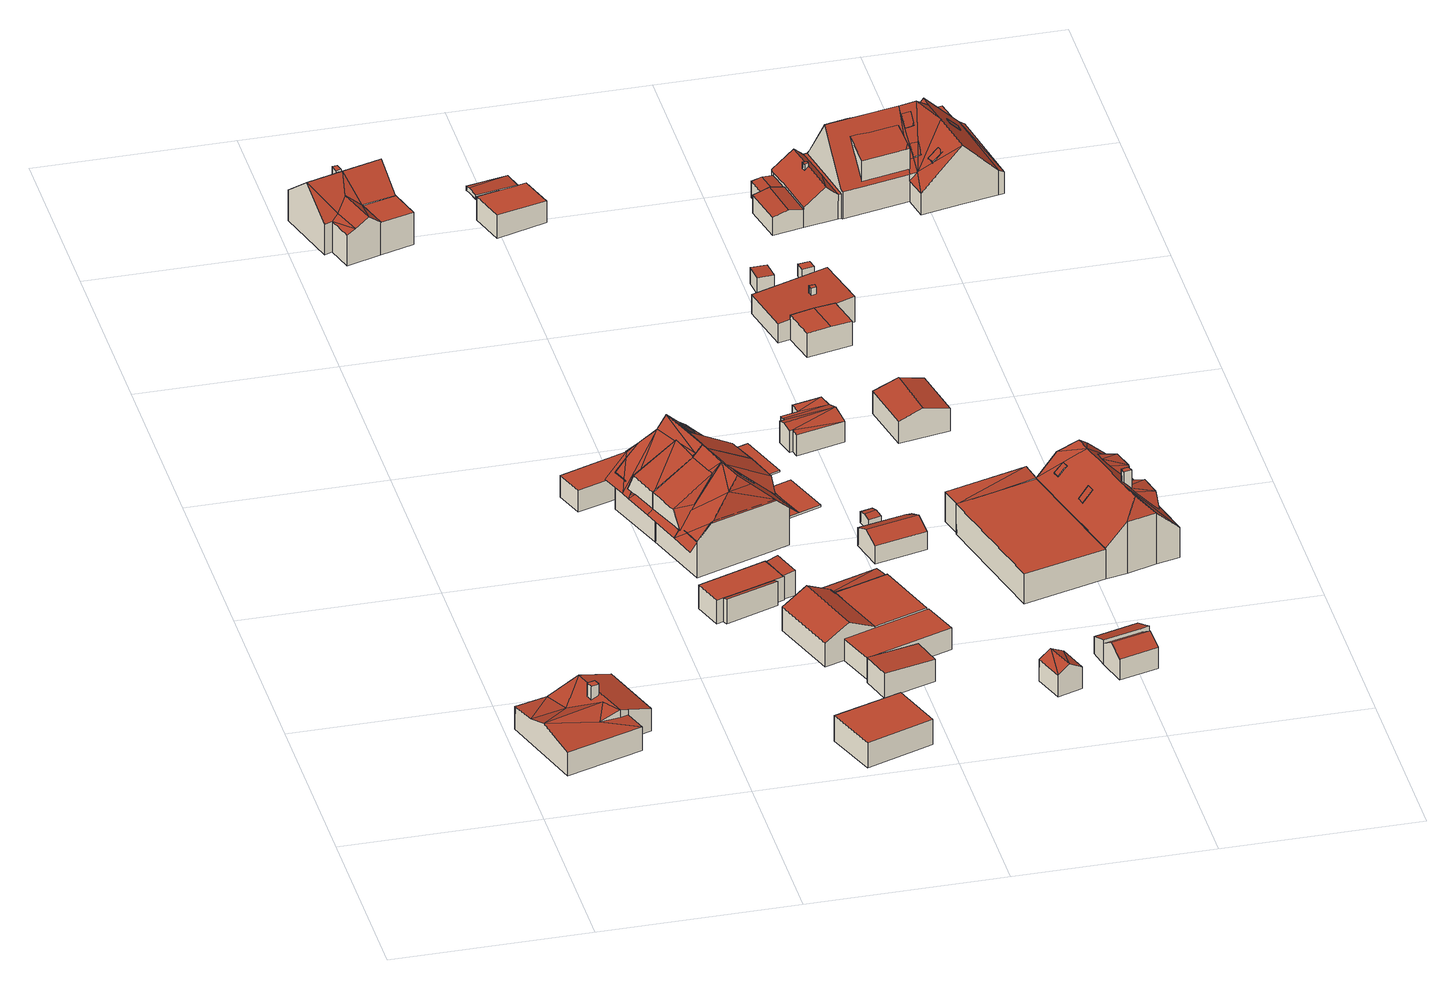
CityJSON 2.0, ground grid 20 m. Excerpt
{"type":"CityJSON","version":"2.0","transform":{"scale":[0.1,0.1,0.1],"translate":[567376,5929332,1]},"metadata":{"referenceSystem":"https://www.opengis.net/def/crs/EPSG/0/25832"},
"CityObjects":{
"building1":{"type":"Building","attributes":{"Grundfläche 2D":"93.919338","Grundhöhe NN":"1.488"},"children":["building1-1"],"geometry":[{"type":"Solid","lod":"3","boundaries":[[[[0,1,2,3,4]],[[5,6,1]],[[1,6,7,2]],[[8,9,5]],[[9,6,5]],[[10,6,9]],[[11,12,13,10]],[[10,13,7]],[[7,6,10]],[[13,12,14,15]],[[13,2,7]],[[15,2,13]],[[3,2,15,14]],[[0,4,16,17]],[[8,5,1,0,17,18]],[[11,10,9,8,18,19]],[[12,11,19,20]],[[14,12,20,21]],[[3,14,21,16,4]],[[20,19,18,17,16,21]]]],"semantics":{"surfaces":[{"type":"RoofSurface"},{"type":"WallSurface"},{"type":"GroundSurface"}],"values":[[0,0,0,0,0,0,0,0,0,0,0,1,1,1,1,1,1,1,1,2]]}}]},
"building1-1":{"type":"BuildingInstallation","parents":["building1"],"geometry":[{"type":"MultiSurface","lod":"3","boundaries":[[[22,23,24,25,26]],[[27,28,24,23]],[[28,29,30,26,25,24]],[[30,31,22,26]],[[23,22,31,27]]],"semantics":{"surfaces":[{"type":"RoofSurface"},{"type":"WallSurface"}],"values":[0,1,1,1,1]}}]},
"building2":{"type":"Building","attributes":{"Grundfläche 2D":"26.388284","Grundhöhe NN":"1.430"},"geometry":[{"type":"Solid","lod":"3","boundaries":[[[[32,33,34,35,36,37]],[[38,34,33,39]],[[40,41,37,36]],[[41,42,32,37]],[[42,43,33,32]],[[43,44,39,33]],[[44,45,38,39]],[[45,46,34,38]],[[46,47,35,34]],[[47,40,36,35]],[[47,46,45,44,43,42,41,40]]]],"semantics":{"surfaces":[{"type":"RoofSurface"},{"type":"WallSurface"},{"type":"GroundSurface"}],"values":[[0,0,1,1,1,1,1,1,1,1,2]]}}]},
"building3":{"type":"Building","attributes":{"Grundfläche 2D":"40.949561","Grundhöhe NN":"1.541"},"geometry":[{"type":"Solid","lod":"3","boundaries":[[[[48,49,50,51]],[[52,53,51,50]],[[53,54,48,51]],[[54,55,49,48]],[[55,52,50,49]],[[55,54,53,52]]]],"semantics":{"surfaces":[{"type":"RoofSurface"},{"type":"WallSurface"},{"type":"GroundSurface"}],"values":[[0,1,1,1,1,2]]}}]},
"building4":{"type":"Building","attributes":{"Grundfläche 2D":"2.823147","Grundhöhe NN":"1.304"},"geometry":[{"type":"Solid","lod":"3","boundaries":[[[[56,57,58,59]],[[60,61,59,58]],[[61,62,56,59]],[[62,63,57,56]],[[63,60,58,57]],[[63,62,61,60]]]],"semantics":{"surfaces":[{"type":"RoofSurface"},{"type":"WallSurface"},{"type":"GroundSurface"}],"values":[[0,1,1,1,1,2]]}}]},
"building5":{"type":"Building","attributes":{"Grundfläche 2D":"23.690572","Grundhöhe NN":"1.304"},"geometry":[{"type":"Solid","lod":"3","boundaries":[[[[64,65,66,67,68,69]],[[66,65,70,71]],[[67,66,71,72]],[[73,74,64,69,68,67,72,75]],[[65,64,74,70]],[[73,75,72,71,70,74]]]],"semantics":{"surfaces":[{"type":"RoofSurface"},{"type":"WallSurface"},{"type":"GroundSurface"}],"values":[[0,1,1,1,1,2]]}}]},
"building6":{"type":"Building","attributes":{"Grundfläche 2D":"73.688123","Grundhöhe NN":"1.492"},"children":["building6-1"],"geometry":[{"type":"Solid","lod":"3","boundaries":[[[[76,77,78,79]],[[80,81,76]],[[81,77,76]],[[81,82,83,77]],[[84,85,82]],[[85,83,82]],[[85,86,87,88]],[[85,88,83]],[[89,90,78,88,87]],[[88,78,77,83]],[[91,92,93,94,95]],[[93,92,96,97]],[[94,93,97,98]],[[76,79,99,100]],[[80,76,100,101]],[[82,81,80,101,96,92,84]],[[84,92,91,85]],[[91,95,86,85]],[[86,95,94,98,102,89,87]],[[90,89,102,103]],[[99,79,78,90,103]],[[97,96,101,100,99,103,102,98]]]],"semantics":{"surfaces":[{"type":"RoofSurface"},{"type":"WallSurface"},{"type":"GroundSurface"}],"values":[[0,0,0,0,0,0,0,0,0,0,0,1,1,1,1,1,1,1,1,1,1,2]]}}]},
"building6-1":{"type":"BuildingInstallation","parents":["building6"],"geometry":[{"type":"MultiSurface","lod":"3","boundaries":[[[104,105,106,107,108]],[[109,110,106,105,111]],[[108,107,106,110,112,113]],[[113,114,104,108]],[[114,111,105,104]]],"semantics":{"surfaces":[{"type":"RoofSurface"},{"type":"WallSurface"}],"values":[0,1,1,1,1]}}]},
"building7":{"type":"Building","attributes":{"Grundfläche 2D":"3.990996","Grundhöhe NN":"1.306"},"geometry":[{"type":"Solid","lod":"3","boundaries":[[[[115,116,69,68]],[[73,75,68,69]],[[75,117,115,68]],[[117,118,116,115]],[[118,73,69,116]],[[118,117,75,73]]]],"semantics":{"surfaces":[{"type":"RoofSurface"},{"type":"WallSurface"},{"type":"GroundSurface"}],"values":[[0,1,1,1,1,2]]}}]},
"building8":{"type":"Building","attributes":{"Grundfläche 2D":"70.184636","Grundhöhe NN":"1.649"},"children":["building8-1","building8-2"],"geometry":[{"type":"MultiSurface","lod":"3","boundaries":[[[119,120,121,122,123]],[[120,119,124,125]],[[126,127,124,119]],[[128,129,130,131]],[[132,122,121]],[[133,134,132]],[[123,122,132]],[[134,133,131,130]],[[135,136,137,134,130,138,139,140,141,142,143,144,145,146,147,148,149,150]],[[151,152,119,123,132,134]],[[151,153,135,154,155]],[[153,151,137,136,135]],[[134,137,151]],[[141,140,129]],[[130,129,140,139,138]],[[156,157,158,159]],[[151,160,152]],[[161,162,157,156]],[[151,155,154,163,164]],[[165,166,163,167,168]],[[164,166,165,168,169,151]],[[164,163,166]],[[126,160,151,169,168,157,162,127]],[[159,170,121,120,125]],[[119,152,160]],[[119,160,126]],[[127,162,161,156,159,125,124]],[[143,142,141,129,128,145,144]],[[145,128,131,171]],[[171,131,133,132,121,170,172,173]],[[174,175,176,177,178,179,171,173]],[[180,181,182,166,164,155,153,136,183,175,174,184]],[[170,185,186,169,165,182,181,172]],[[181,180,184,174,173,172]],[[170,159,158,157,156,185]],[[148,147,146,145,171,179,178,177,176,175,183,136,135,150,149]],[[135,153,155,154]],[[136,153,135]],[[164,163,154,155]],[[182,165,168,167,163,166]],[[186,162,157,168,169]],[[165,169,168]],[[185,156,157,162,186]]],"semantics":{"surfaces":[{"type":"RoofSurface"},{"type":"WallSurface"},{"type":"GroundSurface"}],"values":[0,0,0,0,0,0,0,0,0,0,0,0,0,0,0,0,0,0,0,0,0,0,0,1,1,1,1,1,1,1,1,1,1,2,0,0,0,0,0,0,0,0,0]}}]},
"building8-1":{"type":"BuildingInstallation","parents":["building8"],"geometry":[{"type":"MultiSurface","lod":"3","boundaries":[[[187,188,189,190]],[[190,189,191,192]],[[189,188,193,191]],[[187,190,192,194]],[[188,187,194,193]]],"semantics":{"surfaces":[{"type":"RoofSurface"},{"type":"WallSurface"}],"values":[0,1,1,1,1]}}]},
"building8-2":{"type":"BuildingInstallation","parents":["building8"],"geometry":[{"type":"MultiSurface","lod":"3","boundaries":[[[195,196,197,198]],[[195,198,199,200]],[[200,201,196,195]],[[197,196,201,202]],[[202,199,198,197]],[[199,202,201,200]]],"semantics":{"surfaces":[{"type":"RoofSurface"},{"type":"WallSurface"},{"type":"OuterCeilingSurface"}],"values":[0,1,1,1,1,2]}}]},
"building9":{"type":"Building","attributes":{"Grundfläche 2D":"74.530912","Grundhöhe NN":"1.612"},"children":["building9-1","building9-2"],"geometry":[{"type":"MultiSurface","lod":"3","boundaries":[[[203,204,205,206,207,121,125,208]],[[209,210,128,131,211]],[[212,205,213]],[[214,212,215,216]],[[217,159,158,218,219,220,221]],[[205,212,207,206]],[[219,222,223,224,225,226]],[[224,227,214,216,228,229,220,219,226,225]],[[230,231,230,232]],[[233,234,209,211,131,133,212,235,236,231,230,232,237,238,239,146,145,240,241]],[[207,212,133,121]],[[235,212,214]],[[216,215,204,229,228]],[[204,215,213,205]],[[210,209,234,233]],[[212,213,215]],[[230,231,214,227,224]],[[231,236,214]],[[214,236,235]],[[125,159,217,221,220,229,204,203,208]],[[170,159,125,121]],[[171,242,131,128,145]],[[241,240,145,128,210,233]],[[243,244,232,230,231,227,225,223,245,246]],[[171,247,248,234,249,250,251,232,244,173]],[[133,131,242,171,173,172,170,121]],[[223,226,252,228,253,254,255,170,172,245]],[[246,245,172,173,244,243]],[[170,255,218,158,159]],[[255,254,253,220,219,218,221]],[[218,255,221]],[[253,228,252,226,219,220]],[[224,227,231,230]],[[227,224,225]],[[247,171,145,146,239,238,237,232,230,232,251,250,249,234,248]]],"semantics":{"surfaces":[{"type":"RoofSurface"},{"type":"WallSurface"},{"type":"GroundSurface"}],"values":[0,0,0,0,0,0,0,0,0,0,0,0,0,0,0,0,0,0,0,1,1,1,1,1,1,1,1,2,0,0,0,0,0,0,0]}}]},
"building9-1":{"type":"BuildingInstallation","parents":["building9"],"geometry":[{"type":"MultiSurface","lod":"3","boundaries":[[[256,257,258,259]],[[259,258,260,261]],[[256,259,261,262]],[[257,256,262,263]],[[258,257,263,260]]],"semantics":{"surfaces":[{"type":"RoofSurface"},{"type":"WallSurface"}],"values":[0,1,1,1,1]}}]},
"building9-2":{"type":"BuildingInstallation","parents":["building9"],"geometry":[{"type":"MultiSurface","lod":"3","boundaries":[[[264,265,266,267]],[[267,268,269,264]],[[270,265,264,269]],[[266,265,270,271]],[[266,271,268,267]],[[268,271,270,269]]],"semantics":{"surfaces":[{"type":"RoofSurface"},{"type":"WallSurface"},{"type":"OuterCeilingSurface"}],"values":[0,1,1,1,1,2]}}]},
"building10":{"type":"Building","attributes":{"Grundfläche 2D":"17.745402","Grundhöhe NN":"1.473"},"geometry":[{"type":"Solid","lod":"3","boundaries":[[[[272,273,274,275]],[[276,277,275,274]],[[277,278,272,275]],[[278,279,273,272]],[[279,276,274,273]],[[279,278,277,276]]]],"semantics":{"surfaces":[{"type":"RoofSurface"},{"type":"WallSurface"},{"type":"GroundSurface"}],"values":[[0,1,1,1,1,2]]}}]},
"building11":{"type":"Building","attributes":{"Grundfläche 2D":"129.630249","Grundhöhe NN":"1.473"},"geometry":[{"type":"Solid","lod":"3","boundaries":[[[[280,281,282,283,284]],[[280,285,286,287,281]],[[288,289,290,291,292,293]],[[294,295,283,282]],[[296,297,298]],[[296,298,299]],[[296,299,300]],[[296,300,301]],[[302,285,280,284,296,301,303]],[[286,285,302,304]],[[290,282,281,287,286,304,305,291]],[[297,296,284,283,282,283]],[[306,289,288,307]],[[292,291,305,308]],[[293,292,308,309]],[[288,293,309,307]],[[282,290,289,294]],[[295,294,289,306,310,298]],[[295,298,297,283]],[[299,298,310,311]],[[300,299,311,312]],[[301,300,312,303]],[[311,310,306,307,309,308,305,304,302,303,312]]]],"semantics":{"surfaces":[{"type":"RoofSurface"},{"type":"WallSurface"},{"type":"GroundSurface"}],"values":[[0,0,0,0,0,0,0,0,1,1,1,1,1,1,1,1,1,1,1,1,1,1,2]]}}]},
"building12":{"type":"Building","attributes":{"Grundfläche 2D":"19.389723","Grundhöhe NN":"1.128"},"children":["building12-1"],"geometry":[{"type":"Solid","lod":"3","boundaries":[[[[313,314,315,316]],[[313,317,318,319,314]],[[315,314,319,320]],[[316,315,320,321]],[[318,317,313,316,321]],[[319,318,321,320]]]],"semantics":{"surfaces":[{"type":"RoofSurface"},{"type":"WallSurface"},{"type":"GroundSurface"}],"values":[[0,1,1,1,1,2]]}}]},
"building12-1":{"type":"BuildingInstallation","parents":["building12"],"geometry":[{"type":"MultiSurface","lod":"3","boundaries":[[[322,323,324,325,326]],[[327,323,322]],[[323,327,328,329,330,324]],[[324,330,317,331,326,325]],[[322,326,331,332,333]],[[328,327,322,333,332]],[[317,330,329,328,332,331]]],"semantics":{"surfaces":[{"type":"RoofSurface"},{"type":"WallSurface"},{"type":"OuterCeilingSurface"}],"values":[0,0,1,1,1,1,2]}}]},
"building13":{"type":"Building","attributes":{"Grundfläche 2D":"19.499285","Grundhöhe NN":"1.445"},"geometry":[{"type":"Solid","lod":"3","boundaries":[[[[334,335,336,337]],[[338,334,339]],[[340,335,334,338]],[[340,338,341]],[[337,336,342,343]],[[339,334,337,343,344]],[[338,339,344,345]],[[341,338,345,346]],[[340,341,346,347]],[[342,336,335,340,347]],[[342,347,346,345,344,343]]]],"semantics":{"surfaces":[{"type":"RoofSurface"},{"type":"WallSurface"},{"type":"GroundSurface"}],"values":[[0,0,0,0,1,1,1,1,1,1,2]]}}]},
"building14":{"type":"Building","attributes":{"Grundfläche 2D":"2.142984","Grundhöhe NN":"1.599"},"geometry":[{"type":"Solid","lod":"3","boundaries":[[[[348,349,350,351]],[[352,349,348,353]],[[351,350,354,355]],[[353,348,351,355,356]],[[352,353,356,357]],[[354,350,349,352,357]],[[356,355,354,357]]]],"semantics":{"surfaces":[{"type":"RoofSurface"},{"type":"WallSurface"},{"type":"GroundSurface"}],"values":[[0,0,1,1,1,1,2]]}}]},
"building15":{"type":"Building","attributes":{"Grundfläche 2D":"8.907548","Grundhöhe NN":"1.320"},"geometry":[{"type":"Solid","lod":"3","boundaries":[[[[358,359,360]],[[358,360,361]],[[362,361,363]],[[358,361,362]],[[360,359,364,365]],[[363,361,360,365,366]],[[362,363,366,367]],[[364,359,358,362,367]],[[366,365,364,367]]]],"semantics":{"surfaces":[{"type":"RoofSurface"},{"type":"WallSurface"},{"type":"GroundSurface"}],"values":[[0,0,0,0,1,1,1,1,2]]}}]},
"building16":{"type":"Building","attributes":{"Grundfläche 2D":"22.232365","Grundhöhe NN":"1.202"},"geometry":[{"type":"Solid","lod":"3","boundaries":[[[[368,369,370]],[[371,369,368]],[[372,373,370,374]],[[375,376,370,373]],[[377,368,370,376]],[[378,374,379]],[[380,372,374,378]],[[378,379,381]],[[379,374,370,369,382,383]],[[381,379,383,384]],[[378,381,384,385]],[[380,378,385,386]],[[373,372,380,386,387]],[[375,373,387,388]],[[377,376,375,388,389]],[[368,377,389,390]],[[371,368,390,391]],[[369,371,391,382]],[[384,383,382,391,390,389,388,387,386,385]]]],"semantics":{"surfaces":[{"type":"RoofSurface"},{"type":"WallSurface"},{"type":"GroundSurface"}],"values":[[0,0,0,0,0,0,0,0,1,1,1,1,1,1,1,1,1,1,2]]}}]},
"building17":{"type":"Building","attributes":{"Grundfläche 2D":"23.161296","Grundhöhe NN":"1.398"},"geometry":[{"type":"Solid","lod":"3","boundaries":[[[[392,393,394,395]],[[396,392,395,397]],[[398,399,400,401,402]],[[397,395,394,403,404]],[[393,392,396,405,406]],[[394,393,406,403]],[[407,402,401,400,396,397,404]],[[398,402,407,408]],[[399,398,408,409]],[[399,409,405,396,400]],[[409,408,407,404,403,406,405]]]],"semantics":{"surfaces":[{"type":"RoofSurface"},{"type":"WallSurface"},{"type":"GroundSurface"}],"values":[[0,0,0,1,1,1,1,1,1,1,2]]}}]},
"building18":{"type":"Building","attributes":{"Grundfläche 2D":"3.201523","Grundhöhe NN":"1.274"},"geometry":[{"type":"Solid","lod":"3","boundaries":[[[[410,411,412,413]],[[414,415,413,412]],[[415,416,410,413]],[[416,417,411,410]],[[417,414,412,411]],[[417,416,415,414]]]],"semantics":{"surfaces":[{"type":"RoofSurface"},{"type":"WallSurface"},{"type":"GroundSurface"}],"values":[[0,1,1,1,1,2]]}}]},
"building19":{"type":"Building","attributes":{"Grundfläche 2D":"30.496689","Grundhöhe NN":"1.266"},"geometry":[{"type":"Solid","lod":"3","boundaries":[[[[418,419,420,421]],[[422,419,418,423]],[[421,420,424,425]],[[423,418,421,425,426]],[[422,423,426,427]],[[424,420,419,422,427]],[[425,424,427,426]]]],"semantics":{"surfaces":[{"type":"RoofSurface"},{"type":"WallSurface"},{"type":"GroundSurface"}],"values":[[0,0,1,1,1,1,2]]}}]},
"building20":{"type":"Building","attributes":{"Grundfläche 2D":"61.280683","Grundhöhe NN":"1.120"},"children":["building20-1"],"geometry":[{"type":"Solid","lod":"3","boundaries":[[[[428,429,430,431,432,433]],[[434,435,436,437]],[[438,435,434,439]],[[433,432,440,441]],[[428,433,441,442]],[[428,442,443,429]],[[430,444,445,431]],[[432,431,445,440]],[[436,429,443,446,437]],[[439,434,437,446,447]],[[439,447,444,430,438]],[[436,435,438,430,429]],[[441,440,445,444,447,446,443,442]]]],"semantics":{"surfaces":[{"type":"RoofSurface"},{"type":"WallSurface"},{"type":"GroundSurface"}],"values":[[0,0,0,1,1,1,1,1,1,1,1,1,2]]}}]},
"building20-1":{"type":"BuildingInstallation","parents":["building20"],"geometry":[{"type":"MultiSurface","lod":"3","boundaries":[[[448,449,450,451]],[[451,450,452,453]],[[448,451,453,454]],[[449,448,454,455]],[[450,449,455,452]]],"semantics":{"surfaces":[{"type":"RoofSurface"},{"type":"WallSurface"}],"values":[0,1,1,1,1]}}]},
"building21":{"type":"Building","attributes":{"Grundfläche 2D":"246.408663","Grundhöhe NN":"1.101"},"children":["building21-1","building21-2","building21-3","building21-4","building21-5"],"geometry":[{"type":"Solid","lod":"3","boundaries":[[[[456,457,458,459,460,461,462]],[[463,460,464]],[[460,463,465,462,461]],[[466,462,465]],[[467,462,466]],[[468,462,467]],[[464,459,458]],[[460,459,464]],[[468,467,466]],[[456,462,468]],[[469,470,471,472,473]],[[470,456,474,475]],[[476,475,474]],[[471,470,475,477,478]],[[472,471,478,479]],[[473,472,479,480]],[[457,473,480,481,458]],[[464,458,481,482]],[[463,464,482,483]],[[465,463,483,484]],[[466,465,484,485]],[[468,466,485,486]],[[468,486,487,469,456]],[[456,469,473,457]],[[456,469,487,488,474]],[[476,474,488,489]],[[475,476,489,477]],[[469,456,470]],[[481,480,479,478,477,489,488,487,486,485,484,483,482]]]],"semantics":{"surfaces":[{"type":"RoofSurface"},{"type":"WallSurface"},{"type":"GroundSurface"}],"values":[[0,0,0,0,0,0,0,0,0,0,0,0,0,1,1,1,1,1,1,1,1,1,1,1,1,1,1,1,2]]}}]},
"building21-1":{"type":"BuildingInstallation","parents":["building21"],"geometry":[{"type":"MultiSurface","lod":"3","boundaries":[[[490,491,492]],[[490,492,493]],[[490,494,491]],[[491,494,495]],[[492,496,497,493]],[[496,492,491,495,498,499]]],"semantics":{"surfaces":[{"type":"RoofSurface"},{"type":"WallSurface"}],"values":[0,0,0,0,0,1]}}]},
"building21-2":{"type":"BuildingInstallation","parents":["building21"],"geometry":[{"type":"MultiSurface","lod":"3","boundaries":[[[500,501,502,503]],[[503,502,504,505]],[[500,503,505,506]],[[501,500,506,507]],[[502,501,507,504]]],"semantics":{"surfaces":[{"type":"RoofSurface"},{"type":"WallSurface"}],"values":[0,1,1,1,1]}}]},
"building21-3":{"type":"BuildingInstallation","parents":["building21"],"geometry":[{"type":"MultiSurface","lod":"3","boundaries":[[[508,509,510,511,512,513]],[[514,515,508,513]],[[516,517,511,510]],[[517,518,514,513,512,511]],[[515,519,516,510,509,508]]],"semantics":{"surfaces":[{"type":"RoofSurface"},{"type":"WallSurface"}],"values":[0,1,1,1,1]}}]},
"building21-4":{"type":"BuildingInstallation","parents":["building21"],"geometry":[{"type":"MultiSurface","lod":"3","boundaries":[[[520,521,522,523,524]],[[525,522,521,526,527]],[[528,529,523,522,525]],[[524,523,529,530]],[[531,526,521,520,524,530,532]]],"semantics":{"surfaces":[{"type":"RoofSurface"},{"type":"WallSurface"}],"values":[0,1,1,1,1]}}]},
"building21-5":{"type":"BuildingInstallation","parents":["building21"],"geometry":[{"type":"MultiSurface","lod":"3","boundaries":[[[531,533,534,535,527,526]],[[533,536,534]],[[527,535,537,528,525]],[[538,534,536,539]],[[535,540,541,537]],[[538,542,534]],[[540,535,534,542,543]]],"semantics":{"surfaces":[{"type":"RoofSurface"},{"type":"WallSurface"}],"values":[0,0,0,0,0,1,1]}}]},
"building22":{"type":"Building","attributes":{"Grundfläche 2D":"1.291875","Grundhöhe NN":"1.399"},"geometry":[{"type":"Solid","lod":"3","boundaries":[[[[544,545,546,547]],[[548,549,547,546]],[[549,550,544,547]],[[550,551,545,544]],[[551,548,546,545]],[[551,550,549,548]]]],"semantics":{"surfaces":[{"type":"RoofSurface"},{"type":"WallSurface"},{"type":"GroundSurface"}],"values":[[0,1,1,1,1,2]]}}]},
"building23":{"type":"Building","attributes":{"Grundfläche 2D":"182.751987","Grundhöhe NN":"1.404"},"children":["building23-1","building23-2","building23-3","building23-4","building23-5","building23-6","building23-7","building23-8","building23-9","building23-10"],"geometry":[{"type":"Solid","lod":"3","boundaries":[[[[552,553,554]],[[555,556,557,558,559,554,553,560]],[[561,562,563,564,565,566,558,557,556,555,567,568,569,570,571,572,573]],[[574,569,575,576,577,578,579,580,581]],[[579,578,568,582,564,563]],[[575,569,568,578,577,576]],[[581,580,579,583,574]],[[584,585,586]],[[587,588,569,586,585]],[[586,569,574,589]],[[590,591,572,571,570,569,588,587,585,592,593,594]],[[595,579,596,597]],[[579,598,596]],[[597,599,600,601,602,589,583]],[[597,583,579,595]],[[603,600,599]],[[604,600,603]],[[583,589,574]],[[586,589,602]],[[605,606,607,608,609,610,611,612]],[[613,614,615,605,612,611]],[[616,617,613,611]],[[614,613,617,618,590,619,620]],[[621,622,623,624]],[[625,621,624,626]],[[627,628,629,630]],[[631,627,630,632,633]],[[579,563,598]],[[564,582,552,554,559,566,565]],[[568,552,582]],[[568,553,552]],[[568,567,555,560,553]],[[559,558,566]],[[598,563,562,561,634,635]],[[596,598,635,636]],[[637,599,597,596,636,638]],[[603,599,637,639]],[[604,603,639,640]],[[604,640,641,642,643,644,645,602,601,600]],[[646,586,602,645,644,643,647,648]],[[584,586,646,648,647,649,650]],[[594,593,592,585,584,650,649,651,652]],[[573,572,591,590,618,653,634,561]],[[590,594,652,654,619]],[[620,619,654,655]],[[618,617,656,653]],[[605,615,614,620,655,657,606]],[[622,658,659,629,628,610,609,608,607,606,657,660,623]],[[616,611,610,628,661,656,617]],[[626,624,623,660,662]],[[625,626,662,663]],[[622,621,625,663,658]],[[633,632,630,629,659,664]],[[631,633,664,665]],[[628,627,631,665,661]],[[652,651,649,647,643,642,641,640,639,637,638,636,635,634,653,656,661,665,664,659,658,663,662,660,657,655,654]]]],"semantics":{"surfaces":[{"type":"RoofSurface"},{"type":"WallSurface"},{"type":"GroundSurface"}],"values":[[0,0,0,0,0,0,0,0,0,0,0,0,0,0,0,0,0,0,0,0,0,0,0,0,0,0,0,1,1,1,1,1,1,1,1,1,1,1,1,1,1,1,1,1,1,1,1,1,1,1,1,1,1,1,1,2]]}}]},
"building23-1":{"type":"BuildingInstallation","parents":["building23"],"geometry":[{"type":"MultiSurface","lod":"3","boundaries":[[[666,667,668,669,670]],[[671,666,670,576]],[[668,667,672,575]],[[671,672,667,666]],[[668,575,576,670,669]]],"semantics":{"surfaces":[{"type":"RoofSurface"},{"type":"WallSurface"}],"values":[0,1,1,1,1]}}]},
"building23-2":{"type":"BuildingInstallation","parents":["building23"],"geometry":[{"type":"MultiSurface","lod":"3","boundaries":[[[673,674,675,676]],[[677,674,673,678,679,595]],[[675,674,677,680]],[[676,675,680,681]],[[679,678,673,676,681,595]]],"semantics":{"surfaces":[{"type":"RoofSurface"},{"type":"WallSurface"}],"values":[0,1,1,1,1]}}]},
"building23-3":{"type":"BuildingInstallation","parents":["building23"],"geometry":[{"type":"MultiSurface","lod":"3","boundaries":[[[682,683,684,685]],[[685,684,587,686]],[[588,587,684,683]],[[686,687,682,685]],[[683,682,687,588]]],"semantics":{"surfaces":[{"type":"RoofSurface"},{"type":"WallSurface"}],"values":[0,1,1,1,1]}}]},
"building23-4":{"type":"BuildingInstallation","parents":["building23"],"geometry":[{"type":"MultiSurface","lod":"3","boundaries":[[[688,689,690,691,692,693]],[[694,695,696,693,692,691]],[[688,693,696,697]],[[697,698,689,688]],[[691,690,689,698,699,694]]],"semantics":{"surfaces":[{"type":"RoofSurface"},{"type":"WallSurface"}],"values":[0,1,1,1,1]}}]},
"building23-5":{"type":"BuildingInstallation","parents":["building23"],"geometry":[{"type":"MultiSurface","lod":"3","boundaries":[[[700,701,702,703,704,705]],[[706,707,708,705,704,703]],[[709,702,701,700,710,711]],[[700,705,708,710]],[[709,706,703,702]]],"semantics":{"surfaces":[{"type":"RoofSurface"},{"type":"WallSurface"}],"values":[0,1,1,1,1]}}]},
"building23-6":{"type":"BuildingInstallation","parents":["building23"],"geometry":[{"type":"MultiSurface","lod":"3","boundaries":[[[712,713,714,715,716]],[[717,718,713,712]],[[718,719,714,713]],[[720,715,714,719]],[[720,612,717,712,716,715]]],"semantics":{"surfaces":[{"type":"RoofSurface"},{"type":"WallSurface"}],"values":[0,1,1,1,1]}}]},
"building23-7":{"type":"BuildingInstallation","parents":["building23"],"geometry":[{"type":"MultiSurface","lod":"3","boundaries":[[[721,722,723,724,725,726]],[[727,728,726,725]],[[729,730,723,722,721]],[[725,724,723,730,731,727]],[[728,729,721,726]]],"semantics":{"surfaces":[{"type":"RoofSurface"},{"type":"WallSurface"}],"values":[0,1,1,1,1]}}]},
"building23-8":{"type":"BuildingInstallation","parents":["building23"],"geometry":[{"type":"MultiSurface","lod":"3","boundaries":[[[732,733,734,735,736,737]],[[735,734,738,739]],[[740,737,736,735,739,741]],[[732,737,740,742]],[[738,734,733,732,742,743]]],"semantics":{"surfaces":[{"type":"RoofSurface"},{"type":"WallSurface"}],"values":[0,1,1,1,1]}}]},
"building23-9":{"type":"BuildingInstallation","parents":["building23"],"geometry":[{"type":"MultiSurface","lod":"3","boundaries":[[[744,745,746,747]],[[748,744,747,749]],[[577,578,746,745]],[[750,749,747,746,578,580]],[[750,751,748,749]],[[751,581,577,745,744,748]]],"semantics":{"surfaces":[{"type":"RoofSurface"},{"type":"WallSurface"}],"values":[0,0,1,1,1,1]}}]},
"building23-10":{"type":"BuildingInstallation","parents":["building23"],"geometry":[{"type":"MultiSurface","lod":"3","boundaries":[[[752,753,754,592,584,646,645]],[[753,752,755,756]],[[754,753,756,757]],[[592,754,757,758]],[[645,644,755,752]],[[592,758,650,584]],[[650,758,757,756,755,644,648]]],"semantics":{"surfaces":[{"type":"RoofSurface"},{"type":"WallSurface"},{"type":"OuterCeilingSurface"}],"values":[0,1,1,1,1,1,2]}}]}
},
"vertices":[
[110,184,30],[76,173,41],[99,105,41],[108,109,38],[132,117,30],[43,162,29],[55,136,31],[87,124,40],[9,151,30],[18,125,31],[25,103,39],[38,61,31],[116,87,31],[78,99,35],[108,109,32],[99,105,33],[132,117,5],[110,184,5],[9,151,5],[38,61,5],[116,87,5],[108,109,5],
[84,142,53],[76,140,53],[78,133,53],[85,135,53],[86,136,53],[76,140,38],[78,133,38],[85,135,40],[86,136,41],[84,142,41],
[226,523,29],[225,526,29],[217,550,29],[216,553,29],[146,529,28],[156,500,28],[230,555,29],[238,530,29],[146,529,4],[156,500,4],[226,523,4],[225,526,4],[238,530,4],[230,555,4],[217,550,4],[216,553,4],
[382,32,33],[364,84,33],[294,60,33],[313,7,33],[294,60,5],[313,7,5],[382,32,5],[364,84,5],
[245,282,30],[299,301,30],[297,305,29],[243,287,29],[297,305,3],[243,287,3],[245,282,3],[299,301,3],
[296,339,29],[226,314,29],[236,284,29],[307,309,29],[306,310,29],[297,338,29],[226,314,3],[236,284,3],[307,309,3],[297,338,3],[296,339,3],[306,310,3],
[39,987,39],[46,993,43],[22,1016,67],[31,984,39],[47,960,39],[56,963,43],[70,967,52],[57,1008,52],[82,971,42],[72,1003,42],[106,1012,42],[99,1038,67],[59,1027,67],[89,1072,39],[12,1049,39],[72,1003,41],[82,971,41],[116,981,41],[106,1015,41],[106,1012,41],[82,971,5],[116,981,5],[106,1015,5],[31,984,5],[39,987,5],[47,960,5],[89,1072,5],[12,1049,5],
[56,1036,68],[51,1035,68],[53,1027,68],[57,1028,68],[58,1028,68],[52,1030,63],[53,1027,66],[51,1035,59],[57,1028,66],[58,1028,66],[56,1036,59],
[319,314,31],[309,343,31],[319,314,3],[309,343,3],
[244,474,87],[213,430,64],[252,443,86],[252,445,86],[246,466,87],[199,460,63],[210,429,62],[196,469,44],[196,469,43],[314,465,61],[303,495,61],[257,479,91],[267,448,91],[255,444,89],[262,447,96],[242,505,96],[272,529,61],[264,520,72],[254,509,84],[259,480,88],[289,499,55],[292,501,52],[299,505,44],[302,498,44],[303,495,44],[304,492,44],[314,465,44],[319,466,39],[308,497,39],[305,507,39],[295,534,39],[273,526,61],[232,501,84],[243,474,86],[254,516,71],[203,505,61],[216,503,71],[200,457,44],[194,458,39],[205,427,39],[210,429,44],[205,470,51],[199,460,43],[198,463,43],[203,503,61],[214,502,70],[195,481,47],[201,498,58],[181,496,39],[191,469,39],[197,474,46],[213,430,47],[310,463,48],[213,430,6],[310,463,6],[287,528,6],[287,528,48],[292,515,48],[294,507,48],[297,499,48],[301,488,48],[214,502,6],[190,494,6],[190,494,47],[277,524,59],[216,503,6],[203,456,46],[200,465,46],
[268,494,77],[266,502,77],[253,498,89],[256,489,89],[253,498,88],[256,489,88],[266,502,76],[268,494,76],
[307,470,31],[346,484,31],[328,536,31],[289,523,31],[289,523,29],[307,470,29],[346,484,29],[328,536,29],
[220,400,62],[222,397,62],[263,411,86],[262,415,86],[261,417,86],[214,419,62],[277,416,91],[325,432,61],[273,430,91],[273,414,96],[243,398,64],[271,380,84],[243,398,63],[239,395,59],[214,419,44],[216,395,38],[220,384,38],[225,387,44],[222,397,44],[229,358,37],[236,361,46],[251,366,61],[250,366,61],[231,378,46],[253,367,63],[227,387,46],[226,386,44],[320,390,61],[319,390,62],[333,395,48],[327,425,44],[323,424,48],[282,388,96],[295,388,84],[343,398,39],[333,425,39],[330,434,39],[324,436,44],[325,432,44],[273,450,85],[320,390,6],[333,395,6],[236,361,6],[319,390,6],[319,437,48],[321,431,48],[323,423,48],[325,418,48],[328,411,48],[229,383,46],[227,388,46],[224,397,46],[222,402,46],
[302,405,74],[298,414,74],[283,409,89],[287,400,89],[283,409,88],[287,400,88],[302,405,73],[298,414,73],
[330,403,31],[369,417,31],[352,466,31],[314,452,31],[313,452,29],[330,403,29],[369,417,29],[352,466,29],
[410,136,30],[401,166,30],[348,150,33],[357,119,33],[348,150,5],[357,119,5],[410,136,5],[401,166,5],
[318,265,45],[342,194,45],[368,203,31],[346,268,31],[343,274,31],[292,256,31],[316,185,31],[336,192,42],[425,223,29],[423,222,29],[368,203,29],[336,192,29],[349,155,29],[438,186,29],[423,222,31],[401,287,31],[343,274,27],[346,268,28],[401,287,29],[395,305,27],[335,285,26],[339,273,27],[292,256,5],[339,273,5],[316,185,5],[336,192,5],[423,222,5],[425,223,5],[349,155,5],[438,186,5],[401,287,5],[395,305,5],[335,285,5],
[185,1014,27],[196,979,27],[247,994,25],[236,1029,25],[185,1014,24],[185,1014,1],[196,979,1],[247,994,1],[236,1029,1],
[222,1044,26],[181,1027,29],[184,1014,29],[185,1014,29],[227,1026,26],[179,1031,29],[179,1031,24],[181,1027,24],[184,1014,24],[227,1026,24],[222,1044,24],[222,1044,25],
[453,377,32],[400,365,32],[404,347,24],[457,360,24],[445,391,25],[450,392,25],[396,382,24],[445,393,24],[404,347,4],[457,360,4],[450,392,4],[445,391,4],[445,393,4],[396,382,4],
[421,413,20],[409,409,20],[411,401,18],[424,405,18],[407,417,18],[419,420,18],[411,401,6],[424,405,6],[419,420,6],[407,417,6],
[517,121,35],[505,117,27],[516,86,27],[528,91,35],[531,126,27],[541,95,27],[505,117,3],[516,86,3],[541,95,3],[531,126,3],
[376,556,26],[427,560,25],[423,579,30],[378,548,25],[372,579,25],[373,575,26],[420,592,25],[368,574,26],[370,564,30],[373,555,26],[389,587,25],[416,606,25],[371,583,25],[386,599,25],[427,560,2],[416,606,2],[386,599,2],[389,587,2],[371,583,2],[373,575,2],[368,574,2],[373,555,2],[376,556,2],[378,548,2],
[574,114,37],[578,99,27],[618,110,27],[614,125,37],[570,129,27],[610,140,27],[611,162,23],[566,149,23],[570,129,31],[610,140,31],[617,142,31],[618,110,4],[610,140,4],[570,129,4],[578,99,4],[617,142,4],[611,162,4],[566,149,4],
[423,846,20],[406,844,21],[408,825,21],[425,828,20],[408,825,3],[425,828,3],[423,846,3],[406,844,3],
[500,549,36],[490,605,36],[464,600,28],[475,544,28],[516,610,28],[527,554,28],[464,600,3],[475,544,3],[527,554,3],[516,610,3],
[408,742,22],[420,745,23],[466,755,27],[486,760,29],[473,815,29],[396,797,22],[452,716,29],[444,750,29],[420,745,28],[428,711,28],[466,755,28],[474,721,28],[473,815,1],[396,797,1],[408,742,1],[420,745,1],[466,755,1],[486,760,1],[428,711,1],[474,721,1],
[447,781,34],[448,776,34],[453,777,34],[453,782,34],[453,777,26],[453,782,27],[447,781,26],[448,776,26],
[574,408,35],[608,275,35],[630,280,58],[642,298,74],[637,316,74],[624,366,74],[618,388,74],[684,295,34],[660,289,58],[651,428,34],[626,421,58],[614,404,74],[595,413,58],[574,408,34],[533,396,34],[491,384,34],[524,252,34],[608,275,34],[569,428,36],[492,384,34],[486,407,34],[492,384,1],[491,384,1],[524,252,1],[608,275,1],[630,280,1],[660,289,1],[684,295,1],[651,428,1],[626,421,1],[595,413,1],[574,408,1],[569,428,1],[486,407,1],
[631,382,64],[654,373,59],[649,396,58],[629,391,64],[635,368,64],[656,366,44],[647,403,44],[638,397,54],[654,373,44],[649,396,44],
[602,340,46],[612,343,57],[610,351,57],[600,348,46],[610,351,56],[600,348,45],[602,340,45],[612,343,56],
[590,388,47],[596,390,53],[599,390,56],[597,397,56],[589,395,48],[588,395,47],[588,395,46],[590,388,46],[599,390,55],[597,397,55],[589,395,47],[596,390,52],
[642,328,83],[646,328,83],[644,334,83],[637,332,83],[638,327,83],[644,334,64],[646,328,64],[645,331,64],[643,333,64],[637,332,70],[638,327,71],[645,328,64],[642,328,67],
[645,327,64],[668,324,59],[663,347,58],[647,319,64],[641,342,64],[670,317,43],[665,317,47],[662,355,41],[643,343,62],[668,324,43],[663,347,42],
[452,845,17],[454,835,17],[466,837,17],[464,847,17],[466,837,4],[464,847,4],[452,845,4],[454,835,4],
[585,947,61],[584,952,63],[581,946,61],[580,972,72],[551,966,72],[539,964,73],[531,962,73],[536,937,61],[580,969,71],[516,930,34],[536,934,34],[584,944,34],[584,947,38],[581,946,38],[536,937,38],[580,969,68],[584,952,45],[583,983,86],[539,974,86],[531,973,86],[508,968,86],[515,931,36],[601,987,86],[584,978,79],[586,970,68],[588,961,56],[590,953,46],[592,945,35],[594,954,46],[596,962,56],[585,947,38],[622,977,69],[581,1023,30],[576,1022,30],[599,1013,50],[577,1016,39],[579,1006,53],[617,1003,69],[501,1007,31],[502,1002,37],[557,1018,30],[524,1012,30],[501,1007,30],[605,940,46],[589,919,28],[631,928,69],[584,944,27],[667,935,32],[651,1024,32],[650,1024,33],[615,1016,69],[673,936,28],[657,1025,28],[486,999,43],[464,995,26],[464,991,26],[469,968,26],[469,966,26],[477,924,26],[500,928,43],[492,969,43],[505,967,31],[498,1002,31],[496,1001,34],[505,929,38],[512,931,31],[515,931,31],[495,1006,31],[496,1001,31],[457,966,24],[469,968,22],[464,991,22],[453,988,24],[446,964,22],[442,986,22],[462,921,28],[477,924,24],[469,966,24],[454,963,28],[446,918,24],[447,962,26],[437,960,24],[516,930,4],[584,944,4],[589,919,4],[667,935,4],[631,928,4],[673,936,4],[657,1025,4],[651,1024,4],[650,1024,4],[615,1016,4],[615,1016,28],[615,1016,30],[599,1013,30],[599,1013,4],[599,1013,28],[581,1023,4],[581,1023,28],[557,1018,4],[501,1007,4],[515,931,4],[495,1006,4],[496,1001,4],[512,931,4],[464,995,4],[469,968,4],[469,966,4],[464,991,4],[477,924,4],[442,986,4],[446,964,4],[437,960,4],[446,918,4],
[595,972,69],[594,980,80],[584,978,80],[585,974,75],[586,970,69],[595,972,68],[594,980,79],
[605,940,47],[615,941,56],[613,950,56],[603,948,47],[615,941,55],[605,939,47],[605,939,46],[613,950,55],[603,948,46],
[571,1004,54],[579,1006,54],[577,1016,40],[569,1014,40],[569,1014,39],[571,1004,53],
[543,1009,40],[545,999,54],[550,1000,54],[552,1001,54],[552,1004,49],[550,1010,40],[552,1001,53],[552,1004,48],[550,1010,39],[543,1009,39],[545,999,53],[550,1000,53],
[536,989,66],[534,988,66],[528,987,66],[530,978,79],[537,980,79],[538,980,79],[530,978,78],[537,980,78],[538,980,78],[528,987,65],[536,989,65],[534,988,65],
[491,969,47],[487,969,47],[488,965,47],[492,966,47],[492,969,47],[491,969,43],[487,969,40],[488,965,40],[492,966,43],
[632,995,57],[633,988,57],[633,987,57],[634,987,56],[644,989,46],[643,997,46],[644,989,45],[643,997,45],[632,995,56],[633,987,56],[634,987,55],
[527,996,54],[530,996,54],[535,997,54],[533,1007,40],[526,1006,40],[525,1005,40],[535,997,53],[533,1007,39],[525,1005,39],[526,1006,39],[527,996,53],[530,996,53],
[596,962,57],[588,961,57],[590,953,47],[594,954,47],[597,963,57],[598,955,47],[598,955,46],[597,963,56],
[650,1024,30],[643,1057,30],[553,1038,30],[650,1024,28],[643,1057,28],[553,1038,28],[557,1018,28]
]}
